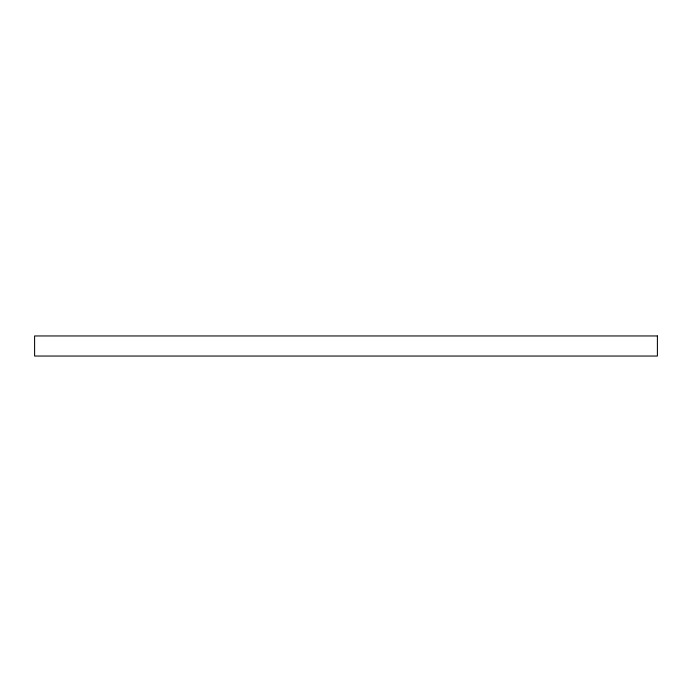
<?xml version="1.0" encoding="UTF-8"?>
<svg xmlns="http://www.w3.org/2000/svg" width="692" height="692" viewBox="0 0 692 692"><rect width="100%" height="100%" fill="white"/><g stroke="black" fill="none" stroke-linecap="round" stroke-linejoin="round"><path stroke-width="1.04" d="M657.4 335.957L34.6 335.957L34.6 356.043L657.4 356.043L657.4 335.957"/></g></svg>
